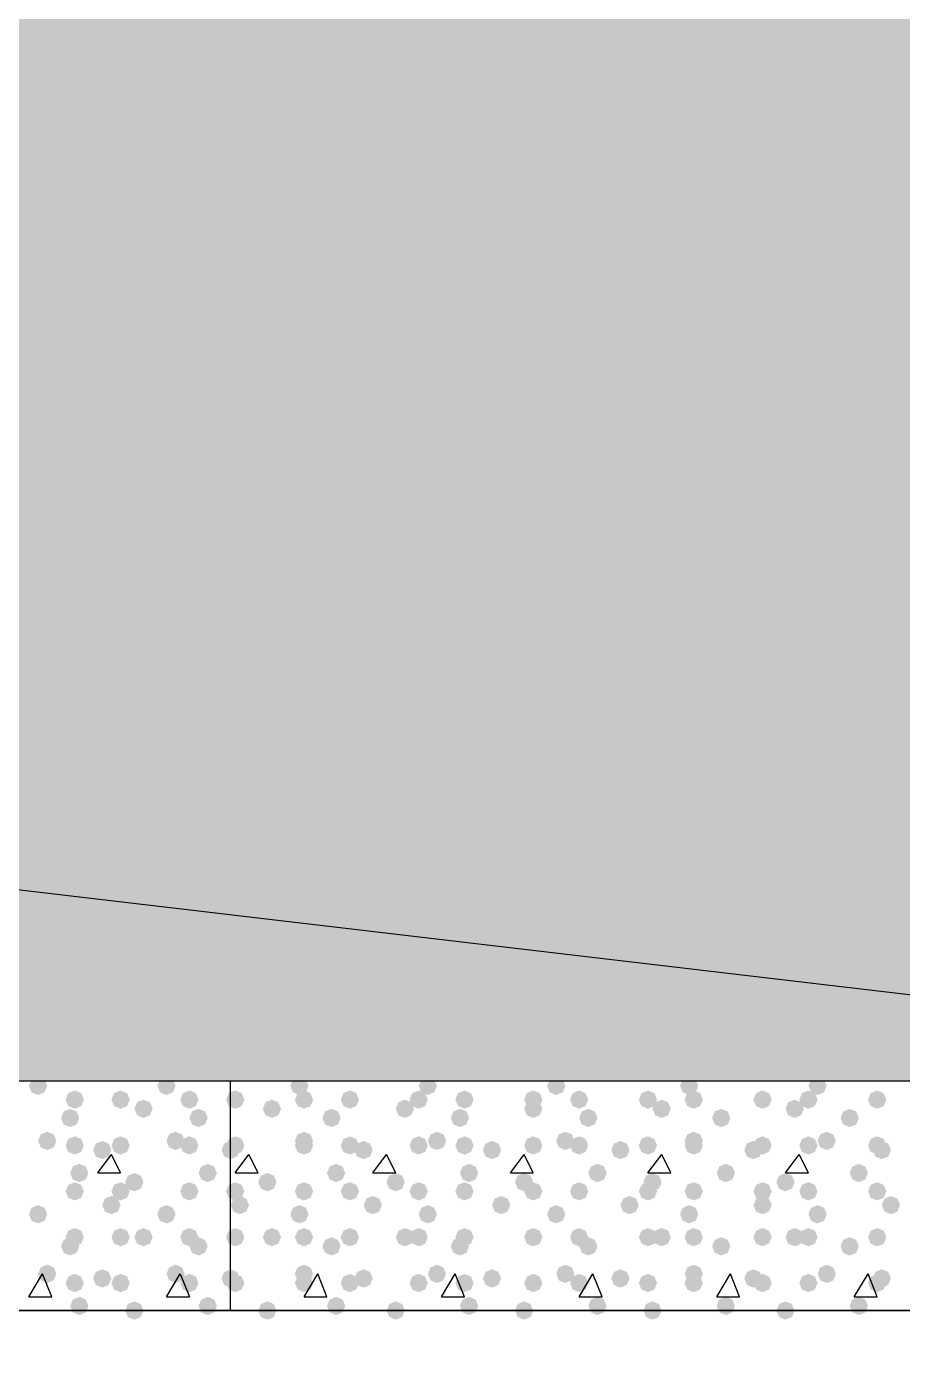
# Model space of a CAD drawing. Header units: millimetres. Extents: x 0 to 420, y 0 to 297.
# Drawn here: x 364.68 to 372.77, y 181.27 to 193.55 of the extents above; entities that cross this region are included whole.
import ezdxf

# ---------------------------------------------------------------- set-up
doc = ezdxf.new("R2010")
doc.units = ezdxf.units.MM
doc.layers.get('0').update_dxf_attribs({"linetype": 'CONTINUOUS'})

msp = doc.modelspace()

# ---------------------------------------------------------------- hatches: boundary and pattern name
at = {"true_color": 0x000008}
h = msp.add_hatch(color=0, dxfattribs=at)
h.paths.add_polyline_path([(379.603, 202.861333), (218.228333, 202.861333), (379.603, 183.811333)], flags=0)
h.paths.add_polyline_path([(218.228333, 202.861333), (379.603, 183.811333), (218.228333, 183.811333)], flags=0)
at = {"true_color": 0x000007}
for points in [[(364.871, 183.769), (364.846129, 183.709204), (364.786333, 183.684333), (364.726537, 183.709204), (364.701667, 183.769), (364.726537, 183.828796), (364.786333, 183.853667), (364.846129, 183.828796)], [(366.056333, 183.769), (366.031462, 183.709204), (365.971667, 183.684333), (365.911871, 183.709204), (365.887, 183.769), (365.911871, 183.828796), (365.971667, 183.853667), (366.031462, 183.828796)], [(365.209667, 183.642), (365.184796, 183.582204), (365.125, 183.557333), (365.065204, 183.582204), (365.040333, 183.642), (365.065204, 183.701796), (365.125, 183.726667), (365.184796, 183.701796)], [(365.633, 183.642), (365.608129, 183.582204), (365.548333, 183.557333), (365.488538, 183.582204), (365.463667, 183.642), (365.488537, 183.701796), (365.548333, 183.726667), (365.608129, 183.701796)], [(366.268, 183.642), (366.243129, 183.582204), (366.183333, 183.557333), (366.123538, 183.582204), (366.098667, 183.642), (366.123537, 183.701796), (366.183333, 183.726667), (366.243129, 183.701796)], [(365.167333, 183.472667), (365.142462, 183.412871), (365.082667, 183.388), (365.022871, 183.412871), (364.998, 183.472667), (365.022871, 183.532462), (365.082667, 183.557333), (365.142462, 183.532463)], [(365.844667, 183.557333), (365.819796, 183.497537), (365.76, 183.472667), (365.700204, 183.497537), (365.675333, 183.557333), (365.700204, 183.617129), (365.76, 183.642), (365.819796, 183.617129)], [(366.352667, 183.472667), (366.327796, 183.412871), (366.268, 183.388), (366.208204, 183.412871), (366.183333, 183.472667), (366.208204, 183.532462), (366.268, 183.557333), (366.327796, 183.532463)], [(364.955667, 183.261), (364.930796, 183.201204), (364.871, 183.176333), (364.811204, 183.201204), (364.786333, 183.261), (364.811204, 183.320796), (364.871, 183.345667), (364.930796, 183.320796)], [(365.209667, 183.218667), (365.184796, 183.158871), (365.125, 183.134), (365.065204, 183.158871), (365.040333, 183.218667), (365.065204, 183.278462), (365.125, 183.303333), (365.184796, 183.278463)], [(365.633, 183.218667), (365.608129, 183.158871), (365.548333, 183.134), (365.488538, 183.158871), (365.463667, 183.218667), (365.488537, 183.278462), (365.548333, 183.303333), (365.608129, 183.278463)], [(366.141, 183.261), (366.116129, 183.201204), (366.056333, 183.176333), (365.996537, 183.201204), (365.971667, 183.261), (365.996537, 183.320796), (366.056333, 183.345667), (366.116129, 183.320796)], [(366.268, 183.218667), (366.243129, 183.158871), (366.183333, 183.134), (366.123538, 183.158871), (366.098667, 183.218667), (366.123537, 183.278462), (366.183333, 183.303333), (366.243129, 183.278463)], [(365.463667, 183.176333), (365.438796, 183.116537), (365.379, 183.091667), (365.319204, 183.116537), (365.294333, 183.176333), (365.319204, 183.236129), (365.379, 183.261), (365.438796, 183.236129)], [(365.252, 182.964667), (365.227129, 182.904871), (365.167333, 182.88), (365.107538, 182.904871), (365.082667, 182.964667), (365.107537, 183.024462), (365.167333, 183.049333), (365.227129, 183.024463)], [(366.437333, 182.964667), (366.412462, 182.904871), (366.352667, 182.88), (366.292871, 182.904871), (366.268, 182.964667), (366.292871, 183.024462), (366.352667, 183.049333), (366.412462, 183.024463)], [(365.76, 182.88), (365.735129, 182.820204), (365.675333, 182.795333), (365.615537, 182.820204), (365.590667, 182.88), (365.615537, 182.939796), (365.675333, 182.964667), (365.735129, 182.939796)], [(365.209667, 182.795333), (365.184796, 182.735537), (365.125, 182.710667), (365.065204, 182.735537), (365.040333, 182.795333), (365.065204, 182.855129), (365.125, 182.88), (365.184796, 182.855129)], [(365.633, 182.795333), (365.608129, 182.735537), (365.548333, 182.710667), (365.488538, 182.735537), (365.463667, 182.795333), (365.488537, 182.855129), (365.548333, 182.88), (365.608129, 182.855129)], [(366.268, 182.795333), (366.243129, 182.735537), (366.183333, 182.710667), (366.123538, 182.735537), (366.098667, 182.795333), (366.123537, 182.855129), (366.183333, 182.88), (366.243129, 182.855129)], [(365.548333, 182.668333), (365.523462, 182.608537), (365.463667, 182.583667), (365.403871, 182.608537), (365.379, 182.668333), (365.403871, 182.728129), (365.463667, 182.753), (365.523462, 182.728129)], [(364.871, 182.583667), (364.846129, 182.523871), (364.786333, 182.499), (364.726537, 182.523871), (364.701667, 182.583667), (364.726537, 182.643462), (364.786333, 182.668333), (364.846129, 182.643463)], [(366.056333, 182.583667), (366.031462, 182.523871), (365.971667, 182.499), (365.911871, 182.523871), (365.887, 182.583667), (365.911871, 182.643462), (365.971667, 182.668333), (366.031462, 182.643463)], [(365.209667, 182.372), (365.184796, 182.312204), (365.125, 182.287333), (365.065204, 182.312204), (365.040333, 182.372), (365.065204, 182.431796), (365.125, 182.456667), (365.184796, 182.431796)], [(365.633, 182.372), (365.608129, 182.312204), (365.548333, 182.287333), (365.488538, 182.312204), (365.463667, 182.372), (365.488537, 182.431796), (365.548333, 182.456667), (365.608129, 182.431796)], [(365.844667, 182.372), (365.819796, 182.312204), (365.76, 182.287333), (365.700204, 182.312204), (365.675333, 182.372), (365.700204, 182.431796), (365.76, 182.456667), (365.819796, 182.431796)], [(366.268, 182.372), (366.243129, 182.312204), (366.183333, 182.287333), (366.123538, 182.312204), (366.098667, 182.372), (366.123537, 182.431796), (366.183333, 182.456667), (366.243129, 182.431796)], [(365.167333, 182.287333), (365.142462, 182.227537), (365.082667, 182.202667), (365.022871, 182.227537), (364.998, 182.287333), (365.022871, 182.347129), (365.082667, 182.372), (365.142462, 182.347129)], [(366.352667, 182.287333), (366.327796, 182.227537), (366.268, 182.202667), (366.208204, 182.227537), (366.183333, 182.287333), (366.208204, 182.347129), (366.268, 182.372), (366.327796, 182.347129)], [(364.955667, 182.033333), (364.930796, 181.973537), (364.871, 181.948667), (364.811204, 181.973537), (364.786333, 182.033333), (364.811204, 182.093129), (364.871, 182.118), (364.930796, 182.093129)], [(365.463667, 181.991), (365.438796, 181.931204), (365.379, 181.906333), (365.319204, 181.931204), (365.294333, 181.991), (365.319204, 182.050796), (365.379, 182.075667), (365.438796, 182.050796)], [(366.141, 182.033333), (366.116129, 181.973537), (366.056333, 181.948667), (365.996537, 181.973537), (365.971667, 182.033333), (365.996537, 182.093129), (366.056333, 182.118), (366.116129, 182.093129)], [(365.209667, 181.948667), (365.184796, 181.888871), (365.125, 181.864), (365.065204, 181.888871), (365.040333, 181.948667), (365.065204, 182.008462), (365.125, 182.033333), (365.184796, 182.008463)], [(365.633, 181.948667), (365.608129, 181.888871), (365.548333, 181.864), (365.488538, 181.888871), (365.463667, 181.948667), (365.488537, 182.008462), (365.548333, 182.033333), (365.608129, 182.008463)], [(366.268, 181.948667), (366.243129, 181.888871), (366.183333, 181.864), (366.123538, 181.888871), (366.098667, 181.948667), (366.123537, 182.008462), (366.183333, 182.033333), (366.243129, 182.008463)], [(365.252, 181.737), (365.227129, 181.677204), (365.167333, 181.652333), (365.107538, 181.677204), (365.082667, 181.737), (365.107537, 181.796796), (365.167333, 181.821667), (365.227129, 181.796796)], [(366.437333, 181.737), (366.412462, 181.677204), (366.352667, 181.652333), (366.292871, 181.677204), (366.268, 181.737), (366.292871, 181.796796), (366.352667, 181.821667), (366.412462, 181.796796)], [(365.76, 181.694667), (365.735129, 181.634871), (365.675333, 181.61), (365.615537, 181.634871), (365.590667, 181.694667), (365.615537, 181.754462), (365.675333, 181.779333), (365.735129, 181.754463)]]:
    msp.add_hatch(color=0, dxfattribs=at).paths.add_polyline_path(points, flags=0)
at = {"true_color": 0x000008}
for points in [[(367.284, 183.769), (367.259129, 183.709204), (367.199333, 183.684333), (367.139537, 183.709204), (367.114667, 183.769), (367.139537, 183.828796), (367.199333, 183.853667), (367.259129, 183.828796)], [(368.469333, 183.769), (368.444462, 183.709204), (368.384667, 183.684333), (368.324871, 183.709204), (368.3, 183.769), (368.324871, 183.828796), (368.384667, 183.853667), (368.444462, 183.828796)], [(369.654667, 183.769), (369.629796, 183.709204), (369.57, 183.684333), (369.510204, 183.709204), (369.485333, 183.769), (369.510204, 183.828796), (369.57, 183.853667), (369.629796, 183.828796)], [(370.882333, 183.769), (370.857462, 183.709204), (370.797667, 183.684333), (370.737871, 183.709204), (370.713, 183.769), (370.737871, 183.828796), (370.797667, 183.853667), (370.857462, 183.828796)], [(372.067667, 183.769), (372.042796, 183.709204), (371.983, 183.684333), (371.923204, 183.709204), (371.898333, 183.769), (371.923204, 183.828796), (371.983, 183.853667), (372.042796, 183.828796)], [(366.691333, 183.642), (366.666462, 183.582204), (366.606667, 183.557333), (366.546871, 183.582204), (366.522, 183.642), (366.546871, 183.701796), (366.606667, 183.726667), (366.666462, 183.701796)], [(367.326333, 183.642), (367.301462, 183.582204), (367.241667, 183.557333), (367.181871, 183.582204), (367.157, 183.642), (367.181871, 183.701796), (367.241667, 183.726667), (367.301462, 183.701796)], [(367.749667, 183.642), (367.724796, 183.582204), (367.665, 183.557333), (367.605204, 183.582204), (367.580333, 183.642), (367.605204, 183.701796), (367.665, 183.726667), (367.724796, 183.701796)], [(368.384667, 183.642), (368.359796, 183.582204), (368.3, 183.557333), (368.240204, 183.582204), (368.215333, 183.642), (368.240204, 183.701796), (368.3, 183.726667), (368.359796, 183.701796)], [(368.808, 183.642), (368.783129, 183.582204), (368.723333, 183.557333), (368.663537, 183.582204), (368.638667, 183.642), (368.663537, 183.701796), (368.723333, 183.726667), (368.783129, 183.701796)], [(369.443, 183.642), (369.418129, 183.582204), (369.358333, 183.557333), (369.298537, 183.582204), (369.273667, 183.642), (369.298537, 183.701796), (369.358333, 183.726667), (369.418129, 183.701796)], [(369.866333, 183.642), (369.841462, 183.582204), (369.781667, 183.557333), (369.721871, 183.582204), (369.697, 183.642), (369.721871, 183.701796), (369.781667, 183.726667), (369.841462, 183.701796)], [(370.501333, 183.642), (370.476462, 183.582204), (370.416667, 183.557333), (370.356871, 183.582204), (370.332, 183.642), (370.356871, 183.701796), (370.416667, 183.726667), (370.476462, 183.701796)], [(370.924667, 183.642), (370.899796, 183.582204), (370.84, 183.557333), (370.780204, 183.582204), (370.755333, 183.642), (370.780204, 183.701796), (370.84, 183.726667), (370.899796, 183.701796)], [(371.559667, 183.642), (371.534796, 183.582204), (371.475, 183.557333), (371.415204, 183.582204), (371.390333, 183.642), (371.415204, 183.701796), (371.475, 183.726667), (371.534796, 183.701796)], [(371.983, 183.642), (371.958129, 183.582204), (371.898333, 183.557333), (371.838538, 183.582204), (371.813667, 183.642), (371.838537, 183.701796), (371.898333, 183.726667), (371.958129, 183.701796)], [(372.618, 183.642), (372.593129, 183.582204), (372.533333, 183.557333), (372.473538, 183.582204), (372.448667, 183.642), (372.473537, 183.701796), (372.533333, 183.726667), (372.593129, 183.701796)], [(367.03, 183.557333), (367.005129, 183.497537), (366.945333, 183.472667), (366.885538, 183.497537), (366.860667, 183.557333), (366.885537, 183.617129), (366.945333, 183.642), (367.005129, 183.617129)], [(367.580333, 183.472667), (367.555462, 183.412871), (367.495667, 183.388), (367.435871, 183.412871), (367.411, 183.472667), (367.435871, 183.532462), (367.495667, 183.557333), (367.555462, 183.532463)], [(368.257667, 183.557333), (368.232796, 183.497537), (368.173, 183.472667), (368.113204, 183.497537), (368.088333, 183.557333), (368.113204, 183.617129), (368.173, 183.642), (368.232796, 183.617129)], [(368.765667, 183.472667), (368.740796, 183.412871), (368.681, 183.388), (368.621204, 183.412871), (368.596333, 183.472667), (368.621204, 183.532462), (368.681, 183.557333), (368.740796, 183.532463)], [(369.443, 183.557333), (369.418129, 183.497537), (369.358333, 183.472667), (369.298537, 183.497537), (369.273667, 183.557333), (369.298537, 183.617129), (369.358333, 183.642), (369.418129, 183.617129)], [(369.951, 183.472667), (369.926129, 183.412871), (369.866333, 183.388), (369.806537, 183.412871), (369.781667, 183.472667), (369.806537, 183.532462), (369.866333, 183.557333), (369.926129, 183.532463)], [(370.628333, 183.557333), (370.603462, 183.497537), (370.543667, 183.472667), (370.483871, 183.497537), (370.459, 183.557333), (370.483871, 183.617129), (370.543667, 183.642), (370.603462, 183.617129)], [(371.178667, 183.472667), (371.153796, 183.412871), (371.094, 183.388), (371.034204, 183.412871), (371.009333, 183.472667), (371.034204, 183.532462), (371.094, 183.557333), (371.153796, 183.532463)], [(371.856, 183.557333), (371.831129, 183.497537), (371.771333, 183.472667), (371.711537, 183.497537), (371.686667, 183.557333), (371.711537, 183.617129), (371.771333, 183.642), (371.831129, 183.617129)], [(372.364, 183.472667), (372.339129, 183.412871), (372.279333, 183.388), (372.219538, 183.412871), (372.194667, 183.472667), (372.219537, 183.532462), (372.279333, 183.557333), (372.339129, 183.532463)], [(366.691333, 183.218667), (366.666462, 183.158871), (366.606667, 183.134), (366.546871, 183.158871), (366.522, 183.218667), (366.546871, 183.278462), (366.606667, 183.303333), (366.666462, 183.278463)], [(367.326333, 183.261), (367.301462, 183.201204), (367.241667, 183.176333), (367.181871, 183.201204), (367.157, 183.261), (367.181871, 183.320796), (367.241667, 183.345667), (367.301462, 183.320796)], [(367.326333, 183.218667), (367.301462, 183.158871), (367.241667, 183.134), (367.181871, 183.158871), (367.157, 183.218667), (367.181871, 183.278462), (367.241667, 183.303333), (367.301462, 183.278463)], [(367.749667, 183.218667), (367.724796, 183.158871), (367.665, 183.134), (367.605204, 183.158871), (367.580333, 183.218667), (367.605204, 183.278462), (367.665, 183.303333), (367.724796, 183.278463)], [(368.384667, 183.218667), (368.359796, 183.158871), (368.3, 183.134), (368.240204, 183.158871), (368.215333, 183.218667), (368.240204, 183.278462), (368.3, 183.303333), (368.359796, 183.278463)], [(368.554, 183.261), (368.529129, 183.201204), (368.469333, 183.176333), (368.409537, 183.201204), (368.384667, 183.261), (368.409537, 183.320796), (368.469333, 183.345667), (368.529129, 183.320796)], [(368.808, 183.218667), (368.783129, 183.158871), (368.723333, 183.134), (368.663537, 183.158871), (368.638667, 183.218667), (368.663537, 183.278462), (368.723333, 183.303333), (368.783129, 183.278463)], [(369.443, 183.218667), (369.418129, 183.158871), (369.358333, 183.134), (369.298537, 183.158871), (369.273667, 183.218667), (369.298537, 183.278462), (369.358333, 183.303333), (369.418129, 183.278463)], [(369.739333, 183.261), (369.714462, 183.201204), (369.654667, 183.176333), (369.594871, 183.201204), (369.57, 183.261), (369.594871, 183.320796), (369.654667, 183.345667), (369.714462, 183.320796)], [(369.866333, 183.218667), (369.841462, 183.158871), (369.781667, 183.134), (369.721871, 183.158871), (369.697, 183.218667), (369.721871, 183.278462), (369.781667, 183.303333), (369.841462, 183.278463)], [(370.501333, 183.218667), (370.476462, 183.158871), (370.416667, 183.134), (370.356871, 183.158871), (370.332, 183.218667), (370.356871, 183.278462), (370.416667, 183.303333), (370.476462, 183.278463)], [(370.924667, 183.261), (370.899796, 183.201204), (370.84, 183.176333), (370.780204, 183.201204), (370.755333, 183.261), (370.780204, 183.320796), (370.84, 183.345667), (370.899796, 183.320796)], [(370.924667, 183.218667), (370.899796, 183.158871), (370.84, 183.134), (370.780204, 183.158871), (370.755333, 183.218667), (370.780204, 183.278462), (370.84, 183.303333), (370.899796, 183.278463)], [(371.559667, 183.218667), (371.534796, 183.158871), (371.475, 183.134), (371.415204, 183.158871), (371.390333, 183.218667), (371.415204, 183.278462), (371.475, 183.303333), (371.534796, 183.278463)], [(371.983, 183.218667), (371.958129, 183.158871), (371.898333, 183.134), (371.838538, 183.158871), (371.813667, 183.218667), (371.838537, 183.278462), (371.898333, 183.303333), (371.958129, 183.278463)], [(372.152333, 183.261), (372.127462, 183.201204), (372.067667, 183.176333), (372.007871, 183.201204), (371.983, 183.261), (372.007871, 183.320796), (372.067667, 183.345667), (372.127462, 183.320796)], [(372.618, 183.218667), (372.593129, 183.158871), (372.533333, 183.134), (372.473538, 183.158871), (372.448667, 183.218667), (372.473537, 183.278462), (372.533333, 183.303333), (372.593129, 183.278463)], [(366.649, 183.176333), (366.624129, 183.116537), (366.564333, 183.091667), (366.504537, 183.116537), (366.479667, 183.176333), (366.504537, 183.236129), (366.564333, 183.261), (366.624129, 183.236129)], [(367.876667, 183.176333), (367.851796, 183.116537), (367.792, 183.091667), (367.732204, 183.116537), (367.707333, 183.176333), (367.732204, 183.236129), (367.792, 183.261), (367.851796, 183.236129)], [(369.062, 183.176333), (369.037129, 183.116537), (368.977333, 183.091667), (368.917537, 183.116537), (368.892667, 183.176333), (368.917537, 183.236129), (368.977333, 183.261), (369.037129, 183.236129)], [(370.247333, 183.176333), (370.222462, 183.116537), (370.162667, 183.091667), (370.102871, 183.116537), (370.078, 183.176333), (370.102871, 183.236129), (370.162667, 183.261), (370.222462, 183.236129)], [(371.475, 183.176333), (371.450129, 183.116537), (371.390333, 183.091667), (371.330537, 183.116537), (371.305667, 183.176333), (371.330537, 183.236129), (371.390333, 183.261), (371.450129, 183.236129)], [(372.660333, 183.176333), (372.635463, 183.116537), (372.575667, 183.091667), (372.515871, 183.116537), (372.491, 183.176333), (372.515871, 183.236129), (372.575667, 183.261), (372.635462, 183.236129)], [(367.622667, 182.964667), (367.597796, 182.904871), (367.538, 182.88), (367.478204, 182.904871), (367.453333, 182.964667), (367.478204, 183.024462), (367.538, 183.049333), (367.597796, 183.024463)], [(368.850333, 182.964667), (368.825462, 182.904871), (368.765667, 182.88), (368.705871, 182.904871), (368.681, 182.964667), (368.705871, 183.024462), (368.765667, 183.049333), (368.825462, 183.024463)], [(370.035667, 182.964667), (370.010796, 182.904871), (369.951, 182.88), (369.891204, 182.904871), (369.866333, 182.964667), (369.891204, 183.024462), (369.951, 183.049333), (370.010796, 183.024463)], [(371.221, 182.964667), (371.196129, 182.904871), (371.136333, 182.88), (371.076537, 182.904871), (371.051667, 182.964667), (371.076537, 183.024462), (371.136333, 183.049333), (371.196129, 183.024463)], [(372.448667, 182.964667), (372.423796, 182.904871), (372.364, 182.88), (372.304204, 182.904871), (372.279333, 182.964667), (372.304204, 183.024462), (372.364, 183.049333), (372.423796, 183.024463)], [(366.987667, 182.88), (366.962796, 182.820204), (366.903, 182.795333), (366.843204, 182.820204), (366.818333, 182.88), (366.843204, 182.939796), (366.903, 182.964667), (366.962796, 182.939796)], [(368.173, 182.88), (368.148129, 182.820204), (368.088333, 182.795333), (368.028537, 182.820204), (368.003667, 182.88), (368.028537, 182.939796), (368.088333, 182.964667), (368.148129, 182.939796)], [(369.358333, 182.88), (369.333463, 182.820204), (369.273667, 182.795333), (369.213871, 182.820204), (369.189, 182.88), (369.213871, 182.939796), (369.273667, 182.964667), (369.333462, 182.939796)], [(370.543667, 182.88), (370.518796, 182.820204), (370.459, 182.795333), (370.399204, 182.820204), (370.374333, 182.88), (370.399204, 182.939796), (370.459, 182.964667), (370.518796, 182.939796)], [(371.771333, 182.88), (371.746463, 182.820204), (371.686667, 182.795333), (371.626871, 182.820204), (371.602, 182.88), (371.626871, 182.939796), (371.686667, 182.964667), (371.746462, 182.939796)], [(366.691333, 182.795333), (366.666462, 182.735537), (366.606667, 182.710667), (366.546871, 182.735537), (366.522, 182.795333), (366.546871, 182.855129), (366.606667, 182.88), (366.666462, 182.855129)], [(367.326333, 182.795333), (367.301462, 182.735537), (367.241667, 182.710667), (367.181871, 182.735537), (367.157, 182.795333), (367.181871, 182.855129), (367.241667, 182.88), (367.301462, 182.855129)], [(367.749667, 182.795333), (367.724796, 182.735537), (367.665, 182.710667), (367.605204, 182.735537), (367.580333, 182.795333), (367.605204, 182.855129), (367.665, 182.88), (367.724796, 182.855129)], [(368.384667, 182.795333), (368.359796, 182.735537), (368.3, 182.710667), (368.240204, 182.735537), (368.215333, 182.795333), (368.240204, 182.855129), (368.3, 182.88), (368.359796, 182.855129)], [(368.808, 182.795333), (368.783129, 182.735537), (368.723333, 182.710667), (368.663537, 182.735537), (368.638667, 182.795333), (368.663537, 182.855129), (368.723333, 182.88), (368.783129, 182.855129)], [(369.443, 182.795333), (369.418129, 182.735537), (369.358333, 182.710667), (369.298537, 182.735537), (369.273667, 182.795333), (369.298537, 182.855129), (369.358333, 182.88), (369.418129, 182.855129)], [(369.866333, 182.795333), (369.841462, 182.735537), (369.781667, 182.710667), (369.721871, 182.735537), (369.697, 182.795333), (369.721871, 182.855129), (369.781667, 182.88), (369.841462, 182.855129)], [(370.501333, 182.795333), (370.476462, 182.735537), (370.416667, 182.710667), (370.356871, 182.735537), (370.332, 182.795333), (370.356871, 182.855129), (370.416667, 182.88), (370.476462, 182.855129)], [(370.924667, 182.795333), (370.899796, 182.735537), (370.84, 182.710667), (370.780204, 182.735537), (370.755333, 182.795333), (370.780204, 182.855129), (370.84, 182.88), (370.899796, 182.855129)], [(371.559667, 182.795333), (371.534796, 182.735537), (371.475, 182.710667), (371.415204, 182.735537), (371.390333, 182.795333), (371.415204, 182.855129), (371.475, 182.88), (371.534796, 182.855129)], [(371.983, 182.795333), (371.958129, 182.735537), (371.898333, 182.710667), (371.838538, 182.735537), (371.813667, 182.795333), (371.838537, 182.855129), (371.898333, 182.88), (371.958129, 182.855129)], [(372.618, 182.795333), (372.593129, 182.735537), (372.533333, 182.710667), (372.473538, 182.735537), (372.448667, 182.795333), (372.473537, 182.855129), (372.533333, 182.88), (372.593129, 182.855129)], [(366.733667, 182.668333), (366.708796, 182.608537), (366.649, 182.583667), (366.589204, 182.608537), (366.564333, 182.668333), (366.589204, 182.728129), (366.649, 182.753), (366.708796, 182.728129)], [(367.961333, 182.668333), (367.936462, 182.608537), (367.876667, 182.583667), (367.816871, 182.608537), (367.792, 182.668333), (367.816871, 182.728129), (367.876667, 182.753), (367.936462, 182.728129)], [(369.146667, 182.668333), (369.121796, 182.608537), (369.062, 182.583667), (369.002204, 182.608537), (368.977333, 182.668333), (369.002204, 182.728129), (369.062, 182.753), (369.121796, 182.728129)], [(370.332, 182.668333), (370.307129, 182.608537), (370.247333, 182.583667), (370.187538, 182.608537), (370.162667, 182.668333), (370.187537, 182.728129), (370.247333, 182.753), (370.307129, 182.728129)], [(371.559667, 182.668333), (371.534796, 182.608537), (371.475, 182.583667), (371.415204, 182.608537), (371.390333, 182.668333), (371.415204, 182.728129), (371.475, 182.753), (371.534796, 182.728129)], [(372.745, 182.668333), (372.720129, 182.608537), (372.660333, 182.583667), (372.600537, 182.608537), (372.575667, 182.668333), (372.600537, 182.728129), (372.660333, 182.753), (372.720129, 182.728129)], [(367.284, 182.583667), (367.259129, 182.523871), (367.199333, 182.499), (367.139537, 182.523871), (367.114667, 182.583667), (367.139537, 182.643462), (367.199333, 182.668333), (367.259129, 182.643463)], [(368.469333, 182.583667), (368.444462, 182.523871), (368.384667, 182.499), (368.324871, 182.523871), (368.3, 182.583667), (368.324871, 182.643462), (368.384667, 182.668333), (368.444462, 182.643463)], [(369.654667, 182.583667), (369.629796, 182.523871), (369.57, 182.499), (369.510204, 182.523871), (369.485333, 182.583667), (369.510204, 182.643462), (369.57, 182.668333), (369.629796, 182.643463)], [(370.882333, 182.583667), (370.857462, 182.523871), (370.797667, 182.499), (370.737871, 182.523871), (370.713, 182.583667), (370.737871, 182.643462), (370.797667, 182.668333), (370.857462, 182.643463)], [(372.067667, 182.583667), (372.042796, 182.523871), (371.983, 182.499), (371.923204, 182.523871), (371.898333, 182.583667), (371.923204, 182.643462), (371.983, 182.668333), (372.042796, 182.643463)], [(366.691333, 182.372), (366.666462, 182.312204), (366.606667, 182.287333), (366.546871, 182.312204), (366.522, 182.372), (366.546871, 182.431796), (366.606667, 182.456667), (366.666462, 182.431796)], [(367.03, 182.372), (367.005129, 182.312204), (366.945333, 182.287333), (366.885538, 182.312204), (366.860667, 182.372), (366.885537, 182.431796), (366.945333, 182.456667), (367.005129, 182.431796)], [(367.326333, 182.372), (367.301462, 182.312204), (367.241667, 182.287333), (367.181871, 182.312204), (367.157, 182.372), (367.181871, 182.431796), (367.241667, 182.456667), (367.301462, 182.431796)], [(367.749667, 182.372), (367.724796, 182.312204), (367.665, 182.287333), (367.605204, 182.312204), (367.580333, 182.372), (367.605204, 182.431796), (367.665, 182.456667), (367.724796, 182.431796)], [(368.257667, 182.372), (368.232796, 182.312204), (368.173, 182.287333), (368.113204, 182.312204), (368.088333, 182.372), (368.113204, 182.431796), (368.173, 182.456667), (368.232796, 182.431796)], [(368.384667, 182.372), (368.359796, 182.312204), (368.3, 182.287333), (368.240204, 182.312204), (368.215333, 182.372), (368.240204, 182.431796), (368.3, 182.456667), (368.359796, 182.431796)], [(368.808, 182.372), (368.783129, 182.312204), (368.723333, 182.287333), (368.663537, 182.312204), (368.638667, 182.372), (368.663537, 182.431796), (368.723333, 182.456667), (368.783129, 182.431796)], [(369.443, 182.372), (369.418129, 182.312204), (369.358333, 182.287333), (369.298537, 182.312204), (369.273667, 182.372), (369.298537, 182.431796), (369.358333, 182.456667), (369.418129, 182.431796)], [(369.443, 182.372), (369.418129, 182.312204), (369.358333, 182.287333), (369.298537, 182.312204), (369.273667, 182.372), (369.298537, 182.431796), (369.358333, 182.456667), (369.418129, 182.431796)], [(369.866333, 182.372), (369.841462, 182.312204), (369.781667, 182.287333), (369.721871, 182.312204), (369.697, 182.372), (369.721871, 182.431796), (369.781667, 182.456667), (369.841462, 182.431796)], [(370.501333, 182.372), (370.476462, 182.312204), (370.416667, 182.287333), (370.356871, 182.312204), (370.332, 182.372), (370.356871, 182.431796), (370.416667, 182.456667), (370.476462, 182.431796)], [(370.628333, 182.372), (370.603462, 182.312204), (370.543667, 182.287333), (370.483871, 182.312204), (370.459, 182.372), (370.483871, 182.431796), (370.543667, 182.456667), (370.603462, 182.431796)], [(370.924667, 182.372), (370.899796, 182.312204), (370.84, 182.287333), (370.780204, 182.312204), (370.755333, 182.372), (370.780204, 182.431796), (370.84, 182.456667), (370.899796, 182.431796)], [(371.559667, 182.372), (371.534796, 182.312204), (371.475, 182.287333), (371.415204, 182.312204), (371.390333, 182.372), (371.415204, 182.431796), (371.475, 182.456667), (371.534796, 182.431796)], [(371.856, 182.372), (371.831129, 182.312204), (371.771333, 182.287333), (371.711537, 182.312204), (371.686667, 182.372), (371.711537, 182.431796), (371.771333, 182.456667), (371.831129, 182.431796)], [(371.983, 182.372), (371.958129, 182.312204), (371.898333, 182.287333), (371.838538, 182.312204), (371.813667, 182.372), (371.838537, 182.431796), (371.898333, 182.456667), (371.958129, 182.431796)], [(372.618, 182.372), (372.593129, 182.312204), (372.533333, 182.287333), (372.473538, 182.312204), (372.448667, 182.372), (372.473537, 182.431796), (372.533333, 182.456667), (372.593129, 182.431796)], [(367.580333, 182.287333), (367.555462, 182.227537), (367.495667, 182.202667), (367.435871, 182.227537), (367.411, 182.287333), (367.435871, 182.347129), (367.495667, 182.372), (367.555462, 182.347129)], [(368.765667, 182.287333), (368.740796, 182.227537), (368.681, 182.202667), (368.621204, 182.227537), (368.596333, 182.287333), (368.621204, 182.347129), (368.681, 182.372), (368.740796, 182.347129)], [(369.951, 182.287333), (369.926129, 182.227537), (369.866333, 182.202667), (369.806537, 182.227537), (369.781667, 182.287333), (369.806537, 182.347129), (369.866333, 182.372), (369.926129, 182.347129)], [(371.178667, 182.287333), (371.153796, 182.227537), (371.094, 182.202667), (371.034204, 182.227537), (371.009333, 182.287333), (371.034204, 182.347129), (371.094, 182.372), (371.153796, 182.347129)], [(372.364, 182.287333), (372.339129, 182.227537), (372.279333, 182.202667), (372.219538, 182.227537), (372.194667, 182.287333), (372.219537, 182.347129), (372.279333, 182.372), (372.339129, 182.347129)], [(366.649, 181.991), (366.624129, 181.931204), (366.564333, 181.906333), (366.504537, 181.931204), (366.479667, 181.991), (366.504537, 182.050796), (366.564333, 182.075667), (366.624129, 182.050796)], [(367.326333, 182.033333), (367.301462, 181.973537), (367.241667, 181.948667), (367.181871, 181.973537), (367.157, 182.033333), (367.181871, 182.093129), (367.241667, 182.118), (367.301462, 182.093129)], [(367.876667, 181.991), (367.851796, 181.931204), (367.792, 181.906333), (367.732204, 181.931204), (367.707333, 181.991), (367.732204, 182.050796), (367.792, 182.075667), (367.851796, 182.050796)], [(368.554, 182.033333), (368.529129, 181.973537), (368.469333, 181.948667), (368.409537, 181.973537), (368.384667, 182.033333), (368.409537, 182.093129), (368.469333, 182.118), (368.529129, 182.093129)], [(369.062, 181.991), (369.037129, 181.931204), (368.977333, 181.906333), (368.917537, 181.931204), (368.892667, 181.991), (368.917537, 182.050796), (368.977333, 182.075667), (369.037129, 182.050796)], [(369.739333, 182.033333), (369.714462, 181.973537), (369.654667, 181.948667), (369.594871, 181.973537), (369.57, 182.033333), (369.594871, 182.093129), (369.654667, 182.118), (369.714462, 182.093129)], [(370.247333, 181.991), (370.222462, 181.931204), (370.162667, 181.906333), (370.102871, 181.931204), (370.078, 181.991), (370.102871, 182.050796), (370.162667, 182.075667), (370.222462, 182.050796)], [(370.924667, 182.033333), (370.899796, 181.973537), (370.84, 181.948667), (370.780204, 181.973537), (370.755333, 182.033333), (370.780204, 182.093129), (370.84, 182.118), (370.899796, 182.093129)], [(371.475, 181.991), (371.450129, 181.931204), (371.390333, 181.906333), (371.330537, 181.931204), (371.305667, 181.991), (371.330537, 182.050796), (371.390333, 182.075667), (371.450129, 182.050796)], [(372.152333, 182.033333), (372.127462, 181.973537), (372.067667, 181.948667), (372.007871, 181.973537), (371.983, 182.033333), (372.007871, 182.093129), (372.067667, 182.118), (372.127462, 182.093129)], [(372.660333, 181.991), (372.635463, 181.931204), (372.575667, 181.906333), (372.515871, 181.931204), (372.491, 181.991), (372.515871, 182.050796), (372.575667, 182.075667), (372.635462, 182.050796)], [(366.691333, 181.948667), (366.666462, 181.888871), (366.606667, 181.864), (366.546871, 181.888871), (366.522, 181.948667), (366.546871, 182.008462), (366.606667, 182.033333), (366.666462, 182.008463)], [(367.326333, 181.948667), (367.301462, 181.888871), (367.241667, 181.864), (367.181871, 181.888871), (367.157, 181.948667), (367.181871, 182.008462), (367.241667, 182.033333), (367.301462, 182.008463)], [(367.749667, 181.948667), (367.724796, 181.888871), (367.665, 181.864), (367.605204, 181.888871), (367.580333, 181.948667), (367.605204, 182.008462), (367.665, 182.033333), (367.724796, 182.008463)], [(368.384667, 181.948667), (368.359796, 181.888871), (368.3, 181.864), (368.240204, 181.888871), (368.215333, 181.948667), (368.240204, 182.008462), (368.3, 182.033333), (368.359796, 182.008463)], [(368.808, 181.948667), (368.783129, 181.888871), (368.723333, 181.864), (368.663537, 181.888871), (368.638667, 181.948667), (368.663537, 182.008462), (368.723333, 182.033333), (368.783129, 182.008463)], [(369.443, 181.948667), (369.418129, 181.888871), (369.358333, 181.864), (369.298537, 181.888871), (369.273667, 181.948667), (369.298537, 182.008462), (369.358333, 182.033333), (369.418129, 182.008463)], [(369.866333, 181.948667), (369.841462, 181.888871), (369.781667, 181.864), (369.721871, 181.888871), (369.697, 181.948667), (369.721871, 182.008462), (369.781667, 182.033333), (369.841462, 182.008463)], [(370.501333, 181.948667), (370.476462, 181.888871), (370.416667, 181.864), (370.356871, 181.888871), (370.332, 181.948667), (370.356871, 182.008462), (370.416667, 182.033333), (370.476462, 182.008463)], [(370.924667, 181.948667), (370.899796, 181.888871), (370.84, 181.864), (370.780204, 181.888871), (370.755333, 181.948667), (370.780204, 182.008462), (370.84, 182.033333), (370.899796, 182.008463)], [(371.559667, 181.948667), (371.534796, 181.888871), (371.475, 181.864), (371.415204, 181.888871), (371.390333, 181.948667), (371.415204, 182.008462), (371.475, 182.033333), (371.534796, 182.008463)], [(371.983, 181.948667), (371.958129, 181.888871), (371.898333, 181.864), (371.838538, 181.888871), (371.813667, 181.948667), (371.838537, 182.008462), (371.898333, 182.033333), (371.958129, 182.008463)], [(372.618, 181.948667), (372.593129, 181.888871), (372.533333, 181.864), (372.473538, 181.888871), (372.448667, 181.948667), (372.473537, 182.008462), (372.533333, 182.033333), (372.593129, 182.008463)], [(367.622667, 181.737), (367.597796, 181.677204), (367.538, 181.652333), (367.478204, 181.677204), (367.453333, 181.737), (367.478204, 181.796796), (367.538, 181.821667), (367.597796, 181.796796)], [(368.850333, 181.737), (368.825462, 181.677204), (368.765667, 181.652333), (368.705871, 181.677204), (368.681, 181.737), (368.705871, 181.796796), (368.765667, 181.821667), (368.825462, 181.796796)], [(370.035667, 181.737), (370.010796, 181.677204), (369.951, 181.652333), (369.891204, 181.677204), (369.866333, 181.737), (369.891204, 181.796796), (369.951, 181.821667), (370.010796, 181.796796)], [(371.221, 181.737), (371.196129, 181.677204), (371.136333, 181.652333), (371.076537, 181.677204), (371.051667, 181.737), (371.076537, 181.796796), (371.136333, 181.821667), (371.196129, 181.796796)], [(372.448667, 181.737), (372.423796, 181.677204), (372.364, 181.652333), (372.304204, 181.677204), (372.279333, 181.737), (372.304204, 181.796796), (372.364, 181.821667), (372.423796, 181.796796)], [(366.987667, 181.694667), (366.962796, 181.634871), (366.903, 181.61), (366.843204, 181.634871), (366.818333, 181.694667), (366.843204, 181.754462), (366.903, 181.779333), (366.962796, 181.754463)], [(368.173, 181.694667), (368.148129, 181.634871), (368.088333, 181.61), (368.028537, 181.634871), (368.003667, 181.694667), (368.028537, 181.754462), (368.088333, 181.779333), (368.148129, 181.754463)], [(369.358333, 181.694667), (369.333463, 181.634871), (369.273667, 181.61), (369.213871, 181.634871), (369.189, 181.694667), (369.213871, 181.754462), (369.273667, 181.779333), (369.333462, 181.754463)], [(370.543667, 181.694667), (370.518796, 181.634871), (370.459, 181.61), (370.399204, 181.634871), (370.374333, 181.694667), (370.399204, 181.754462), (370.459, 181.779333), (370.518796, 181.754463)], [(371.771333, 181.694667), (371.746463, 181.634871), (371.686667, 181.61), (371.626871, 181.634871), (371.602, 181.694667), (371.626871, 181.754462), (371.686667, 181.779333), (371.746462, 181.754463)]]:
    msp.add_hatch(color=0, dxfattribs=at).paths.add_polyline_path(points, flags=0)

# ---------------------------------------------------------------- linework, layer by layer
at = {"color": 0, "true_color": 0x000007}
for points in [[(32.469667, 183.811333), (32.469667, 160.485667), (380.661333, 160.485667), (380.661333, 183.811333), (218.228333, 183.811333), (218.228333, 204.978), (194.902667, 204.978), (194.902667, 183.811333)], [(32.469667, 183.811333), (32.469667, 160.485667), (380.661333, 160.485667), (380.661333, 183.811333), (218.228333, 183.811333), (218.228333, 204.978), (194.902667, 204.978), (194.902667, 183.811333)], [(364.447667, 183.811333), (364.447667, 181.694667), (366.564333, 181.694667), (366.564333, 183.811333)]]:
    msp.add_lwpolyline(points, close=True, dxfattribs=at)
at = {"color": 0, "true_color": 0x0000fd}
msp.add_lwpolyline([(34.586333, 162.602333), (378.544667, 162.602333), (378.544667, 181.694667), (216.111667, 181.694667), (216.111667, 202.861333), (197.019333, 202.861333), (197.019333, 181.694667), (34.586333, 181.694667)], close=True, dxfattribs=at)
at = {"color": 0, "true_color": 0x000008}
for points in [[(379.603, 202.861333), (218.228333, 202.861333), (379.603, 183.811333)], [(218.228333, 202.861333), (379.603, 183.811333), (218.228333, 183.811333)]]:
    msp.add_lwpolyline(points, close=True, dxfattribs=at)
at = {"color": 0, "true_color": 0x000007}
for points in [[(378.544667, 183.811333), (366.564333, 183.811333)], [(365.336667, 182.964667), (365.463667, 183.134)], [(365.548333, 182.964667), (365.463667, 183.134)], [(365.336667, 182.964667), (365.548333, 182.964667)], [(364.701667, 181.821667), (364.828667, 182.033333)], [(364.913333, 181.821667), (364.828667, 182.033333)], [(365.971667, 181.821667), (366.098667, 182.033333), (366.183333, 181.821667)], [(364.701667, 181.821667), (364.913333, 181.821667)], [(365.971667, 181.821667), (366.183333, 181.821667)], [(366.564333, 181.694667), (378.544667, 181.694667)]]:
    msp.add_lwpolyline(points, dxfattribs=at)
at = {"color": 0, "true_color": 0x000008}
for points in [[(366.606667, 182.964667), (366.733667, 183.134)], [(366.818333, 182.964667), (366.733667, 183.134)], [(367.876667, 182.964667), (368.003667, 183.134)], [(368.088333, 182.964667), (368.003667, 183.134)], [(369.146667, 182.964667), (369.273667, 183.134)], [(369.358333, 182.964667), (369.273667, 183.134)], [(370.416667, 182.964667), (370.543667, 183.134)], [(370.628333, 182.964667), (370.543667, 183.134)], [(371.686667, 182.964667), (371.813667, 183.134)], [(371.898333, 182.964667), (371.813667, 183.134)], [(366.606667, 182.964667), (366.818333, 182.964667)], [(367.876667, 182.964667), (368.088333, 182.964667)], [(369.146667, 182.964667), (369.358333, 182.964667)], [(370.416667, 182.964667), (370.628333, 182.964667)], [(371.686667, 182.964667), (371.898333, 182.964667)], [(367.241667, 181.821667), (367.368667, 182.033333)], [(367.453333, 181.821667), (367.368667, 182.033333)], [(368.511667, 181.821667), (368.638667, 182.033333)], [(368.723333, 181.821667), (368.638667, 182.033333)], [(369.781667, 181.821667), (369.908667, 182.033333)], [(369.993333, 181.821667), (369.908667, 182.033333)], [(371.051667, 181.821667), (371.178667, 182.033333)], [(371.263333, 181.821667), (371.178667, 182.033333)], [(372.321667, 181.821667), (372.448667, 182.033333)], [(372.533333, 181.821667), (372.448667, 182.033333)], [(367.241667, 181.821667), (367.453333, 181.821667)], [(368.511667, 181.821667), (368.723333, 181.821667)], [(369.781667, 181.821667), (369.993333, 181.821667)], [(371.051667, 181.821667), (371.263333, 181.821667)], [(372.321667, 181.821667), (372.533333, 181.821667)]]:
    msp.add_lwpolyline(points, dxfattribs=at)

doc.saveas('drawing.dxf')
